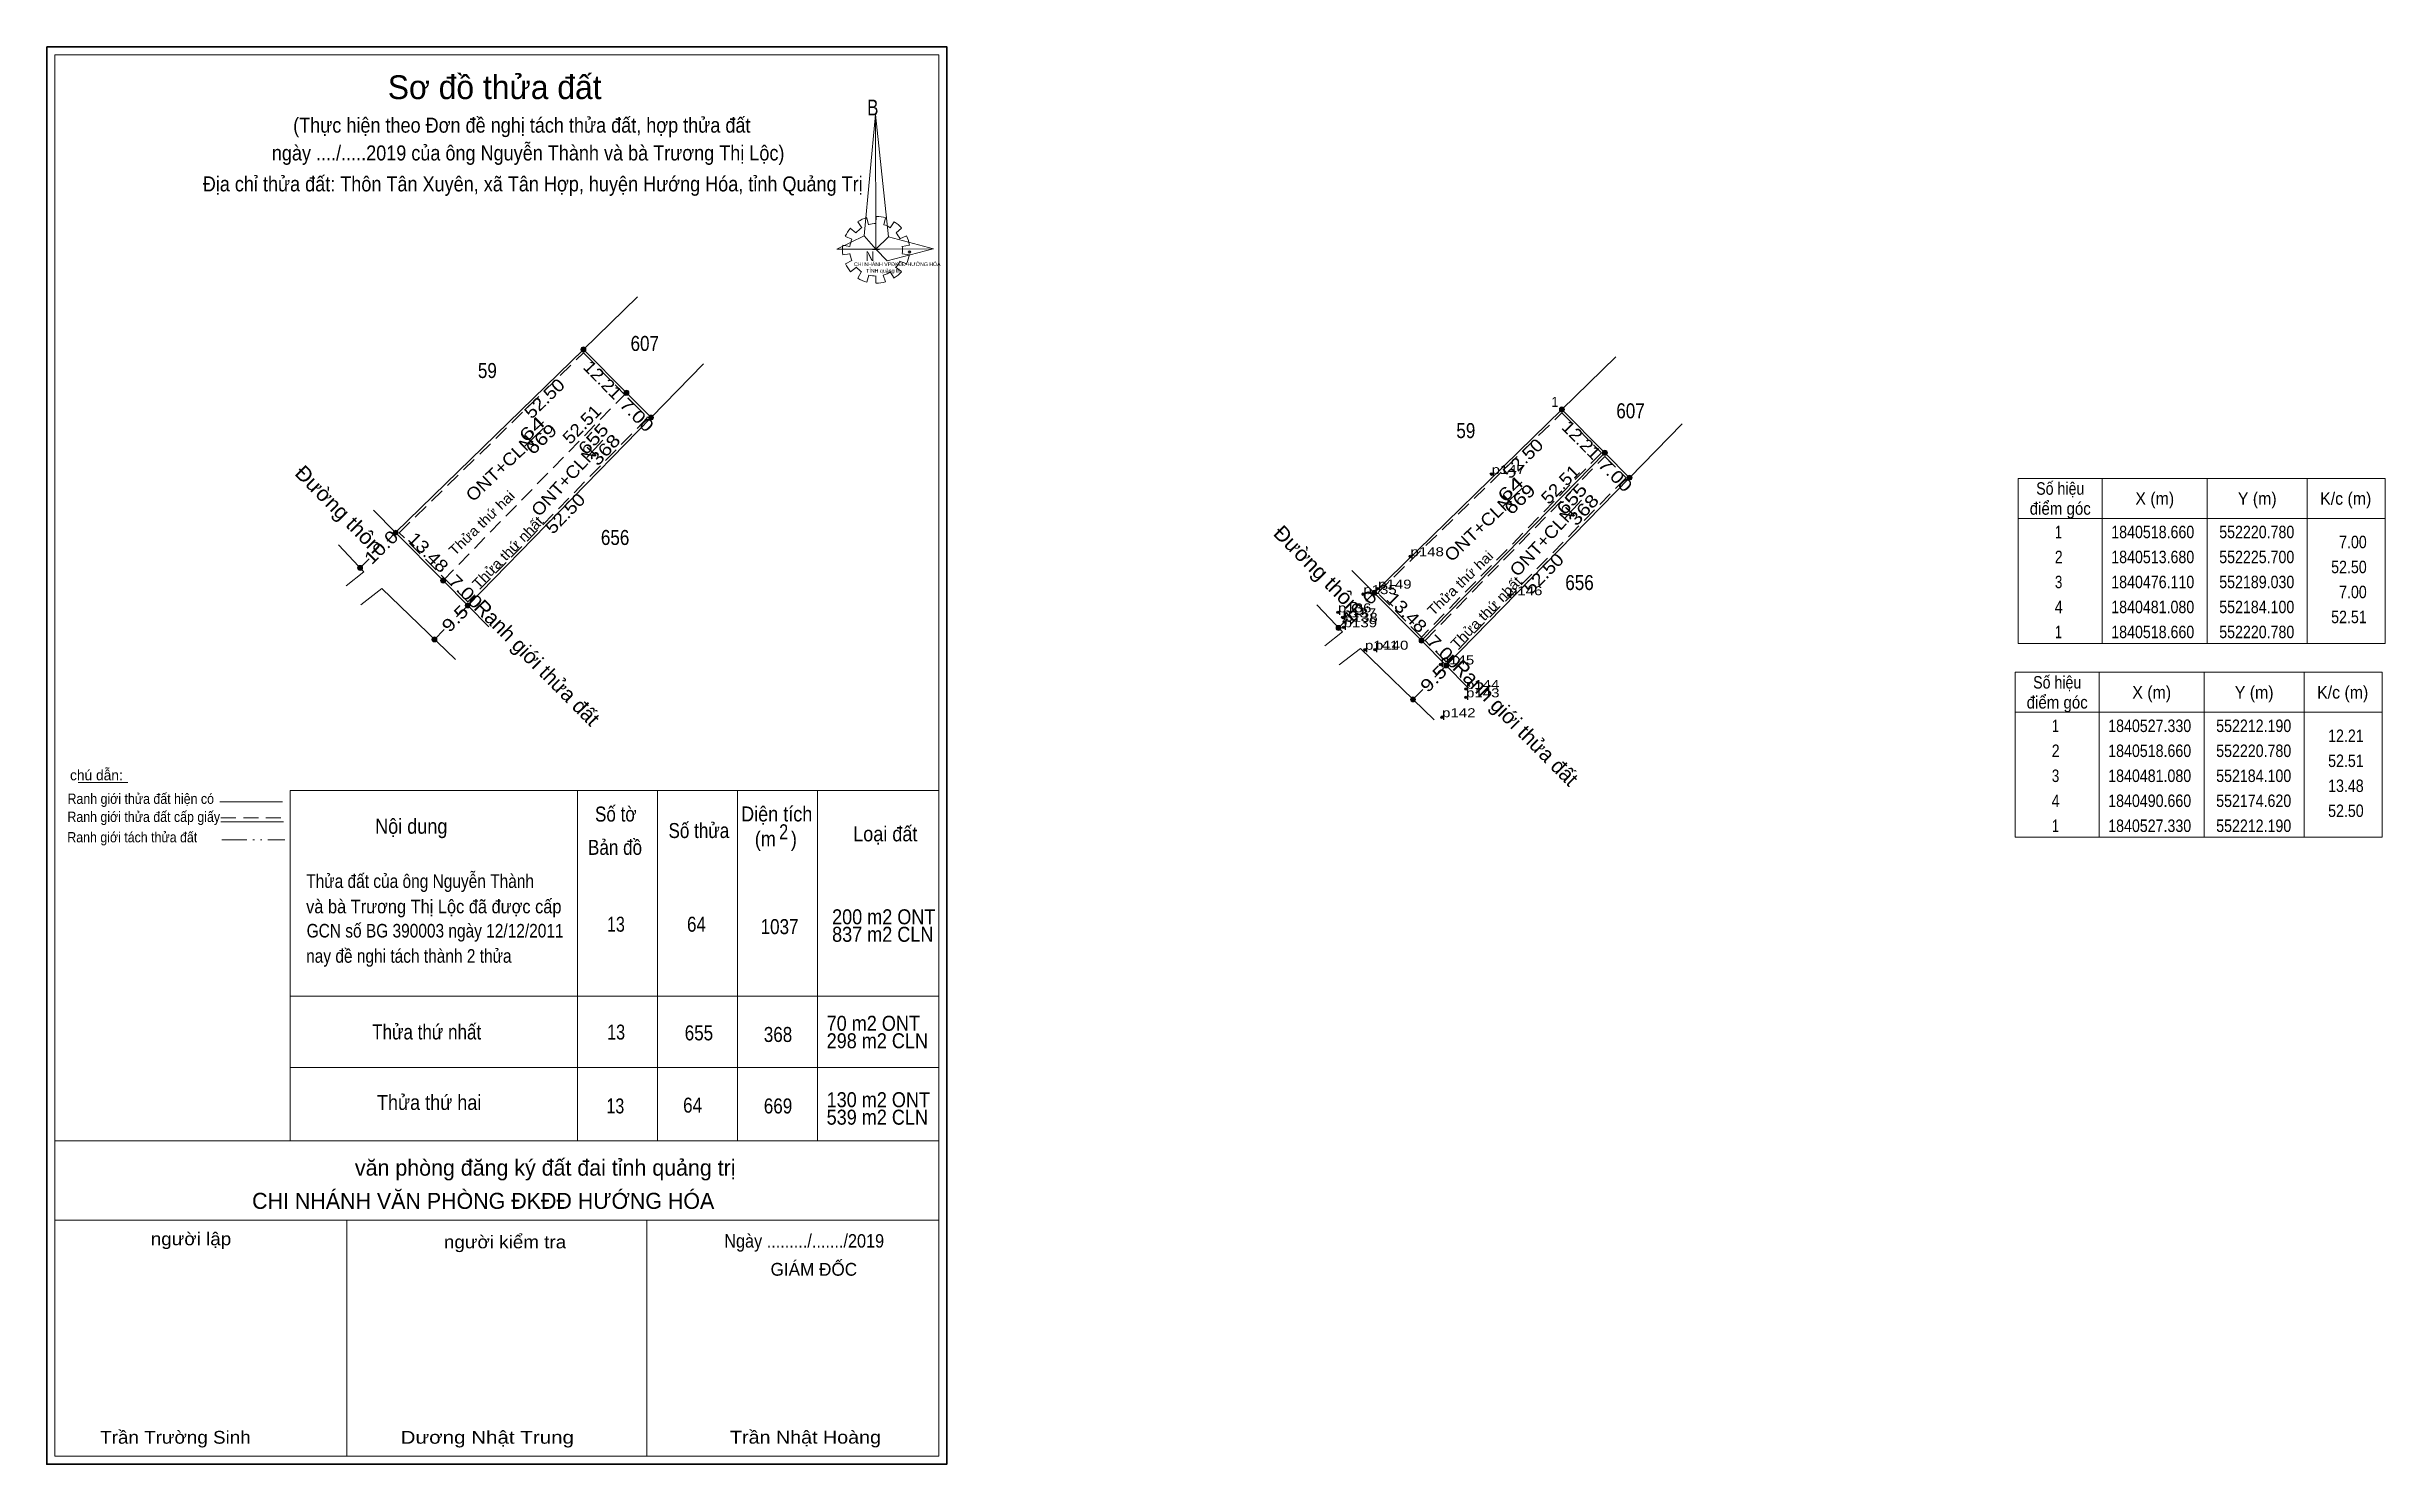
# Model space of a CAD drawing. Header units: metres. Extents: x 551909 to 552377, y 1840316 to 1840600.
import ezdxf
from ezdxf.enums import TextEntityAlignment as Align

# ---------------------------------------------------------------- set-up
doc = ezdxf.new("R2010")
doc.units = ezdxf.units.M
doc.header["$PDMODE"] = 32
doc.header["$PDSIZE"] = 0.5
doc.linetypes.add('DASH_DOUBLE_DOT', pattern=[9.2, 5, -1.2, 0.3, -1.2, 0.3, -1.2])
doc.linetypes.add('MEDIUM_DASHED', pattern=[4.5, 3, -1.5])
for name, color, linetype, lineweight in [('1', 7, 'MEDIUM_DASHED', 13), ('10', 7, 'Continuous', 13), ('13', 7, 'Continuous', 13), ('2', 7, 'Continuous', 13), ('3', 7, 'Continuous', 13), ('63', 7, 'Continuous', 13)]:
    doc.layers.add(name, color=color, linetype=linetype, lineweight=lineweight)
doc.layers.add('12', color=7, linetype='Continuous')
doc.layers.add('7', color=7, linetype='Continuous')

msp = doc.modelspace()

# ---------------------------------------------------------------- hatches: boundary and pattern name
at = {"layer": '10'}
for points in [[(552025.563, 1840530.681, 1), (552024.563, 1840530.681, 1)], [(552221.28, 1840518.66, 1), (552220.28, 1840518.66, 1)], [(551988.883, 1840493.101, 1), (551987.883, 1840493.101, 1)], [(552184.6, 1840481.08, 1), (552183.6, 1840481.08, 1)]]:
    msp.add_hatch(color=256, dxfattribs=at).paths.add_polyline_path(points)
at = {"layer": '13'}
for points in [[(552016.973, 1840539.351, 1), (552015.973, 1840539.351, 1)], [(552030.483, 1840525.701, 1), (552029.483, 1840525.701, 1)], [(552212.69, 1840527.33, 1), (552211.69, 1840527.33, 1)], [(552226.2, 1840513.68, 1), (552225.2, 1840513.68, 1)], [(551979.403, 1840502.681, 1), (551978.403, 1840502.681, 1)], [(551972.293, 1840495.641, 1), (551971.293, 1840495.641, 1)], [(551993.813, 1840488.131, 1), (551992.813, 1840488.131, 1)], [(552175.12, 1840490.66, 1), (552174.12, 1840490.66, 1)], [(552168.01, 1840483.62, 1), (552167.01, 1840483.62, 1)], [(551987.173, 1840481.331, 1), (551986.173, 1840481.331, 1)], [(552189.53, 1840476.11, 1), (552188.53, 1840476.11, 1)], [(552182.89, 1840469.31, 1), (552181.89, 1840469.31, 1)]]:
    msp.add_hatch(color=256, dxfattribs=at).paths.add_polyline_path(points)

# ---------------------------------------------------------------- linework, layer by layer
at = {"layer": '1'}
msp.add_lwpolyline([(552212.18, 1840526.63), (552220.08, 1840518.66), (552184.1, 1840481.79), (552175.33, 1840490.65)], close=True, dxfattribs=at)
at = {"layer": '10'}
for p, q in [((552016.47, 1840539.35), (552027.27, 1840549.89)), ((551978.9, 1840502.68), (552016.48, 1840539.35)), ((552212.19, 1840527.33), (552222.99, 1840537.87)), ((552174.62, 1840490.66), (552212.19, 1840527.33)), ((552184.1, 1840481.08), (552220.78, 1840518.66)), ((551974.46, 1840507.16), (551978.9, 1840502.68)), ((552170.18, 1840495.14), (552174.62, 1840490.66)), ((551997.54, 1840483.86), (551993.31, 1840488.13)), ((552193.26, 1840471.84), (552189.03, 1840476.11))]:
    msp.add_line(p, q, dxfattribs=at)
at = {"layer": '10', "linetype": 'MEDIUM_DASHED'}
msp.add_line((551988.38, 1840493.1), (552025.06, 1840530.68), dxfattribs=at)
at = {"layer": '10'}
for points in [[(552016.48, 1840539.35), (552025.06, 1840530.68), (552029.98, 1840525.7)], [(551993.31, 1840488.13), (552029.98, 1840525.7), (552040.49, 1840536.48)], [(552189.03, 1840476.11), (552225.7, 1840513.68), (552236.21, 1840524.46)], [(552212.19, 1840527.33), (552220.78, 1840518.66), (552225.7, 1840513.68)], [(551978.9, 1840502.68), (551988.39, 1840493.1), (551993.31, 1840488.13)], [(552174.62, 1840490.66), (552184.1, 1840481.08), (552189.03, 1840476.11)]]:
    msp.add_lwpolyline(points, dxfattribs=at)
for centre in [(552025.063, 1840530.681), (552220.78, 1840518.66), (551988.383, 1840493.101), (552184.1, 1840481.08)]:
    msp.add_circle(centre, 0.5, dxfattribs=at)
at = {"layer": '13'}
for p, q in [((552004.72, 1840520), (552008.48, 1840523.59)), ((552017.13, 1840517.69), (552020.36, 1840521.2)), ((552200.44, 1840507.98), (552204.2, 1840511.57)), ((552212.85, 1840505.67), (552216.08, 1840509.17)), ((551977.21, 1840501), (551978.9, 1840502.68)), ((551971.79, 1840495.64), (551973.62, 1840497.46)), ((551991.06, 1840485.82), (551993.31, 1840488.13)), ((552172.93, 1840488.98), (552174.62, 1840490.66)), ((551986.67, 1840481.33), (551988.61, 1840483.31)), ((552167.51, 1840483.62), (552169.34, 1840485.44)), ((552186.78, 1840473.8), (552189.03, 1840476.11)), ((552182.39, 1840469.31), (552184.33, 1840471.29))]:
    msp.add_line(p, q, dxfattribs=at)
for points in [[(551967.47, 1840500.23), (551972.55, 1840494.84), (551969.02, 1840492.03)], [(551971.92, 1840488.24), (551976.16, 1840491.53), (551990.89, 1840477.28)], [(552163.19, 1840488.21), (552168.27, 1840482.82), (552164.74, 1840480.01)], [(552167.64, 1840476.22), (552171.88, 1840479.51), (552186.61, 1840465.26)]]:
    msp.add_lwpolyline(points, dxfattribs=at)
for centre in [(552016.473, 1840539.351), (552016.473, 1840539.351), (552029.983, 1840525.701), (552212.19, 1840527.33), (552212.19, 1840527.33), (552225.7, 1840513.68), (551978.903, 1840502.681), (551971.793, 1840495.641), (551993.313, 1840488.131), (552174.62, 1840490.66), (552167.51, 1840483.62), (551986.673, 1840481.331), (552189.03, 1840476.11), (552182.39, 1840469.31)]:
    msp.add_circle(centre, 0.5, dxfattribs=at)
at = {"layer": '2'}
for p, q in [((552320.26, 1840513.52), (552320.26, 1840480.52)), ((552341.26, 1840513.52), (552341.26, 1840480.52)), ((552361.26, 1840513.52), (552361.26, 1840480.52)), ((552303.46, 1840505.52), (552376.86, 1840505.52))]:
    msp.add_line(p, q, dxfattribs=at)
at = {"layer": '2', "linetype": 'MEDIUM_DASHED'}
msp.add_lwpolyline([(552220.78, 1840517.95), (552225, 1840513.68), (552189.03, 1840476.82), (552184.8, 1840481.08)], close=True, dxfattribs=at)
at = {"layer": '2'}
msp.add_lwpolyline([(552303.46, 1840513.52), (552376.86, 1840513.52), (552376.86, 1840480.52), (552303.46, 1840480.52)], close=True, dxfattribs=at)
at = {"layer": '3'}
for p, q in [((552070.17, 1840561.42), (552068.87, 1840561.96)), ((552069.83, 1840563.6), (552070.92, 1840562.65)), ((552072.14, 1840563.69), (552071.35, 1840564.88)), ((552073.14, 1840565.7), (552073.49, 1840564.29)), ((552074.97, 1840564.51), (552075.02, 1840565.97)), ((552076.89, 1840565.7), (552076.54, 1840564.24)), ((552077.85, 1840563.69), (552078.64, 1840564.88)), ((552080.08, 1840563.6), (552078.99, 1840562.69)), ((552079.77, 1840561.46), (552081.08, 1840562.1)), ((552068.3, 1840560.19), (552069.74, 1840559.96)), ((552069.74, 1840558.5), (552068.3, 1840558.27)), ((552068.87, 1840556.5), (552070.17, 1840557.14)), ((552074.28, 1840559.32), (552075.67, 1840559.32)), ((552081.13, 1840556.45), (552079.69, 1840557)), ((552081.69, 1840560.19), (552080.21, 1840559.96)), ((552080.21, 1840558.5), (552081.69, 1840558.27)), ((552071.05, 1840555.77), (552069.91, 1840554.86)), ((552071.35, 1840553.63), (552072.09, 1840554.9)), ((552073.58, 1840554.22), (552073.14, 1840552.81)), ((552074.97, 1840552.58), (552074.97, 1840553.99)), ((552076.41, 1840554.22), (552076.85, 1840552.86)), ((552078.64, 1840553.63), (552077.85, 1840554.86)), ((552078.9, 1840555.77), (552080.08, 1840554.9)), ((551915.38, 1840452.67), (551925.32, 1840452.67)), ((551957.81, 1840451.1), (552087.53, 1840451.1)), ((551957.81, 1840451.1), (551957.81, 1840381.01)), ((552015.29, 1840451.1), (552015.29, 1840381.01)), ((552031.29, 1840451.1), (552031.29, 1840381.01)), ((552047.29, 1840451.1), (552047.29, 1840381.01)), ((552063.29, 1840451.1), (552063.29, 1840381.01)), ((551943.76, 1840448.83), (551956.3, 1840448.83)), ((551943.96, 1840444.81), (551956.48, 1840444.81)), ((551957.81, 1840409.97), (552087.53, 1840409.97)), ((551957.81, 1840395.69), (552087.53, 1840395.69)), ((551909.12, 1840379.46), (551909.12, 1840316.29)), ((551910.73, 1840381.01), (551957.81, 1840381.01)), ((551957.81, 1840381.01), (552087.53, 1840381.01)), ((551910.73, 1840365.14), (552087.53, 1840365.14)), ((551969.12, 1840365.14), (551969.12, 1840317.9)), ((552029.12, 1840365.14), (552029.12, 1840317.9))]:
    msp.add_line(p, q, dxfattribs=at)
at = {"layer": '3', "linetype": 'MEDIUM_DASHED'}
msp.add_line((551943.96, 1840445.65), (551956.58, 1840445.65), dxfattribs=at)
at = {"layer": '3', "linetype": 'DASH_DOUBLE_DOT'}
msp.add_line((551944.14, 1840441.19), (551956.74, 1840441.19), dxfattribs=at)
at = {"layer": '3'}
for points in [[(551909.12, 1840316.29), (551909.12, 1840599.88), (552089.12, 1840599.88), (552089.12, 1840316.29)], [(551909.12, 1840316.29), (551909.12, 1840599.88), (552089.12, 1840599.88), (552089.12, 1840316.29)], [(552087.53, 1840381.01), (552087.53, 1840317.9), (551910.73, 1840317.9), (551910.73, 1840598.3), (552087.53, 1840598.3), (552087.53, 1840407.35)], [(552074.89, 1840586.37), (552074.97, 1840559.37), (552072.62, 1840562.05)], [(552074.89, 1840586.37), (552074.97, 1840559.37), (552077.46, 1840561.87)], [(552067.12, 1840559.37), (552072.62, 1840562.05), (552074.97, 1840559.37)], [(552086.49, 1840559.46), (552074.97, 1840559.37), (552077.46, 1840561.87)], [(552086.41, 1840559.5), (552077.24, 1840557.05), (552074.97, 1840559.37)]]:
    msp.add_lwpolyline(points, close=True, dxfattribs=at)
at = {"layer": '3', "lineweight": 35}
msp.add_lwpolyline([(551909.13, 1840599.9), (552089.13, 1840599.9), (552089.13, 1840316.3), (551909.13, 1840316.3)], close=True, dxfattribs=at)
at = {"layer": '3', "linetype": 'MEDIUM_DASHED'}
msp.add_lwpolyline([(552016.47, 1840538.65), (552029.28, 1840525.7), (551993.31, 1840488.84), (551979.61, 1840502.67)], close=True, dxfattribs=at)
at = {"layer": '3'}
for centre, major_axis, start_param, end_param in [((552074.996, 1840559.274), (6.73, 0), 2.4395818, 2.7240025), ((552074.996, 1840559.274), (5.274, 0), 2.1337354, 2.4449626), ((552074.996, 1840559.274), (6.73, 0), 1.8495599, 2.1390092), ((552074.996, 1840559.274), (5.274, 0), 1.5698559, 1.8561107), ((552074.996, 1840559.274), (6.73, 0), 1.2792421, 1.5633222), ((552074.996, 1840559.274), (5.274, 0), 1.0027091, 1.2755622), ((552074.996, 1840559.274), (6.73, 0), 0.7105624, 0.9968723), ((552074.996, 1840559.274), (5.274, 0), 0.4267838, 0.7064646), ((552074.996, 1840559.274), (6.73, 0), 0.1390515, 0.4339332), ((552074.996, 1840559.274), (6.73, 0), 3.0066793, 3.2913935), ((552074.996, 1840559.274), (5.274, 0), 2.7236855, 3.0151582), ((552074.996, 1840559.274), (5.274, 0), 3.2822995, 3.5610505), ((552074.996, 1840559.274), (5.274, 0), 5.5613733, 5.8395144), ((552074.996, 1840559.274), (5.274, 0), 6.1355839, 6.4161846), ((552074.996, 1840559.274), (6.73, 0), 5.8523029, 6.1383965), ((552074.996, 1840559.274), (6.73, 0), 3.5698864, 3.8569187), ((552074.996, 1840559.274), (5.274, 0), 3.8607757, 4.1325826), ((552074.958, 1840559.234), (6.73, 0), 4.1470906, 4.4365931), ((552074.996, 1840559.274), (5.274, 0), 4.4385468, 4.71314), ((552074.996, 1840559.274), (6.73, 0), 4.7130101, 4.9976105), ((552074.996, 1840559.274), (5.274, 0), 4.9908713, 5.2893316), ((552074.996, 1840559.274), (6.73, 0), 5.2856142, 5.567987)]:
    msp.add_ellipse(centre, major_axis=major_axis, ratio=0.995001, start_param=start_param, end_param=end_param, dxfattribs=at)
msp.add_point((552081.69, 1840558.82), dxfattribs=at)
at = {"layer": '63'}
for p, q in [((552319.65, 1840474.74), (552319.65, 1840441.74)), ((552340.65, 1840474.74), (552340.65, 1840441.74)), ((552360.65, 1840474.74), (552360.65, 1840441.74)), ((552302.85, 1840466.74), (552376.25, 1840466.74))]:
    msp.add_line(p, q, dxfattribs=at)
msp.add_lwpolyline([(552302.85, 1840474.74), (552376.25, 1840474.74), (552376.25, 1840441.74), (552302.85, 1840441.74)], close=True, dxfattribs=at)
at = {"layer": '7'}
for p in [(552198.11, 1840514.4), (552181.88, 1840497.96), (552175.41, 1840491.48), (552167.38, 1840486.73), (552172.45, 1840490.38), (552201.59, 1840490.16), (552168.35, 1840485.72), (552168.52, 1840483.75), (552168.65, 1840484.84), (552172.78, 1840479.25), (552174.78, 1840479.26), (552187.95, 1840476.31), (552192.98, 1840471.4), (552193.01, 1840469.73), (552188.21, 1840465.75)]:
    msp.add_point(p, dxfattribs=at)

# ---------------------------------------------------------------- texts
at = {"layer": '10', "width": 0.85}
for s, p in [('607', (552028.735, 1840539.04)), ('59', (551997.245, 1840533.62)), ('656', (552022.8, 1840500.22))]:
    msp.add_text(s, height=3, dxfattribs=at).set_placement(p, align=Align.CENTER)
at = {"layer": '10', "width": 1.05}
for p in [(551966.504, 1840506.312), (552162.224, 1840494.292)]:
    msp.add_text('Đường thôn', height=3, rotation=314.795, dxfattribs=at).set_placement(p, align=Align.CENTER)
at = {"layer": '10'}
for p in [(552006.128, 1840475.606), (552201.848, 1840463.586)]:
    msp.add_text('Ranh giới thửa đất', height=3, rotation=314.73, dxfattribs=at).set_placement(p, align=Align.CENTER)
at = {"layer": '12', "width": 1.25}
for s, p in [('p147', (552198.11, 1840514.4)), ('p148', (552181.88, 1840497.96)), ('p135', (552172.45, 1840490.38)), ('p149', (552175.41, 1840491.48)), ('p146', (552201.59, 1840490.16)), ('p136', (552167.38, 1840486.73)), ('p137', (552168.35, 1840485.72)), ('p139', (552168.52, 1840483.75)), ('p138', (552168.65, 1840484.84)), ('p141', (552172.78, 1840479.25)), ('p140', (552174.78, 1840479.26)), ('p145', (552187.95, 1840476.31)), ('p144', (552192.98, 1840471.4)), ('p143', (552193.01, 1840469.73)), ('p142', (552188.21, 1840465.75))]:
    msp.add_text(s, height=1.8, dxfattribs=at).set_placement(p)
at = {"layer": '13'}
for s, rotation, width, p in [('64', 43.642, 1.5, (552007.057, 1840522.524)), ('669', 43.642, 1.25, (552008.892, 1840520.492)), ('655', 47.324, 1.25, (552019.361, 1840520.593)), ('368', 47.324, 1.25, (552021.711, 1840518.423)), ('64', 43.642, 1.5, (552202.777, 1840510.504)), ('669', 43.642, 1.25, (552204.612, 1840508.472)), ('655', 47.324, 1.25, (552215.081, 1840508.573)), ('368', 47.324, 1.25, (552217.431, 1840506.403)), ('10.0', 44.717, 1.2, (551976.9, 1840498.882)), ('9.5', 45.682, 1.25, (551991.668, 1840484.622)), ('10.0', 44.717, 1.2, (552172.62, 1840486.862)), ('9.5', 45.682, 1.25, (552187.388, 1840472.602))]:
    msp.add_text(s, height=2.5, rotation=rotation, dxfattribs=dict(at, width=width)).set_placement(p, align=Align.CENTER)
at = {"layer": '13', "width": 0.85}
for s, p in [('59', (552192.965, 1840521.6)), ('607', (552225.905, 1840525.56)), ('656', (552215.7, 1840491.2))]:
    msp.add_text(s, height=3, dxfattribs=at).set_placement(p, align=Align.CENTER)
at = {"layer": '13', "width": 1.1}
for rotation, p in [(43.642, (552006.895, 1840520.628)), (47.324, (552019.323, 1840518.415)), (43.642, (552202.615, 1840508.608)), (47.324, (552215.043, 1840506.395))]:
    msp.add_text('ONT+CLN', height=2.5, rotation=rotation, dxfattribs=at).set_placement(p, align=Align.RIGHT)
at = {"layer": '2'}
for s, rotation, width, p in [('7.00', 314.653, 1.2, (552026.247, 1840525.359)), ('52.51', 45.694, 1.1, (552017.041, 1840523.472)), ('52.51', 45.694, 1.1, (552212.761, 1840511.452)), ('7.00', 314.653, 1.2, (552221.967, 1840513.339)), ('52.50', 45.695, 1.15, (552013.709, 1840505.652)), ('52.50', 45.695, 1.15, (552209.429, 1840493.632)), ('7.00', 314.769, 1.2, (551991.977, 1840490.01)), ('7.00', 314.769, 1.2, (552187.697, 1840477.99))]:
    msp.add_text(s, height=2.5, rotation=rotation, dxfattribs=dict(at, width=width)).set_placement(p, align=Align.CENTER)
for s, width, p in [('Số hiệu', 0.85, (552311.86, 1840510.27)), ('X (m)', 0.95, (552330.76, 1840508.27)), ('Y (m)', 0.95, (552351.255, 1840508.27)), ('K/c (m)', 0.95, (552368.96, 1840508.27)), ('điểm góc', 0.9, (552311.86, 1840506.27)), (' 1', 0.75, (552311.155, 1840501.57)), ('1840518.660', 0.85, (552330.36, 1840501.57)), ('552220.780', 0.85, (552351.165, 1840501.57)), (' 2', 0.85, (552311.16, 1840496.57)), ('1840513.680', 0.85, (552330.36, 1840496.57)), ('552225.700', 0.85, (552351.165, 1840496.57)), (' 3', 0.8, (552311.16, 1840491.57)), ('1840476.110', 0.85, (552330.36, 1840491.57)), ('552189.030', 0.85, (552351.165, 1840491.57)), (' 4', 0.85, (552311.155, 1840486.57)), ('1840481.080', 0.85, (552330.36, 1840486.57)), ('552184.100', 0.85, (552351.165, 1840486.57)), (' 1', 0.75, (552311.155, 1840481.57)), ('1840518.660', 0.85, (552330.36, 1840481.57)), ('552220.780', 0.85, (552351.165, 1840481.57))]:
    msp.add_text(s, height=2.5, dxfattribs=dict(at, width=width)).set_placement(p, align=Align.CENTER)
at = {"layer": '2', "width": 0.85}
for s, p in [('7.00', (552373.16, 1840499.57)), ('52.50', (552373.16, 1840494.57)), ('7.00', (552373.16, 1840489.57)), ('52.51', (552373.16, 1840484.57))]:
    msp.add_text(s, height=2.5, dxfattribs=at).set_placement(p, align=Align.RIGHT)
at = {"layer": '3'}
msp.add_text('Sơ đồ thửa đất', height=4.76, dxfattribs=at).set_placement((551998.71, 1840589.43), align=Align.CENTER)
at = {"layer": '3', "width": 0.9}
for s, height, p in [('(Thực hiện theo Đơn đề nghị tách thửa đất, hợp thửa đất ', 3, (552004.64, 1840582.71)), ('ngày ..../.....2019 của ông Nguyễn Thành và bà Trương Thị Lộc)', 3, (552005.405, 1840577.15)), ('Địa chỉ thửa đất: Thôn Tân Xuyên, xã Tân Hợp, huyện Hướng Hóa, tỉnh Quảng Trị', 3, (552006.32, 1840570.96)), ('Ngày ........./......./2019', 2.7, (552060.62, 1840359.63))]:
    msp.add_text(s, height=height, dxfattribs=at).set_placement(p, align=Align.CENTER)
at = {"layer": '3'}
for s, height, width, p in [('B', 3.169, 0.8, (552073.21, 1840586.15)), ('CHI NHÁNH VPĐKĐĐ-HƯỚNG HÓA', 0.7498, 0.95, (552070.59, 1840556.01)), ('N', 1.981, 0.9, (552072.89, 1840557.01)), ('TỈNH quảng trị', 0.75, 1.05, (552073.01, 1840554.71)), ('Ranh giới thửa đất hiện có ', 2.057, 0.9, (551913.27, 1840448.42)), ('Ranh giới thửa đất cấp giấy', 2.057, 0.9, (551913.25, 1840444.8)), ('Nội dung', 3, 0.9, (551974.8, 1840442.44)), ('Số tờ', 3, 0.85, (552018.78, 1840444.88)), ('Số thửa', 3, 0.85, (552033.48, 1840441.58)), ('Diện tích', 3, 0.9, (552048, 1840444.9)), ('Ranh giới tách thửa đất', 2.057, 0.9, (551913.23, 1840440.72)), ('Bản đồ', 3, 0.85, (552017.38, 1840438.22)), ('(m   )', 3, 0.9, (552050.74, 1840439.92)), ('2', 3, 0.8, (552055.62, 1840441.34)), ('Loại đất', 3, 0.9, (552070.42, 1840440.92)), ('Thửa đất của ông Nguyễn Thành', 2.72, 0.85, (551961.02, 1840431.6)), ('và bà Trương Thị Lộc đã được cấp ', 2.72, 0.9, (551961, 1840426.52)), ('200 m2 ONT', 3, 0.9, (552066.2, 1840424.32)), ('GCN số BG 390003 ngày 12/12/2011', 2.72, 0.85, (551961.1, 1840421.68)), ('13', 3, 0.8, (552021.18, 1840422.84)), ('64', 3, 0.85, (552037.18, 1840422.84)), ('1037', 3, 0.85, (552051.9, 1840422.36)), ('837 m2 CLN', 3, 0.9, (552066.2, 1840420.82)), ('nay đề nghi tách thành 2 thửa', 2.72, 0.85, (551961, 1840416.63)), ('Thửa thứ nhất', 3, 0.85, (551974.2, 1840401.28)), ('13', 3, 0.8, (552021.22, 1840401.26)), ('655', 3, 0.85, (552036.72, 1840401.1)), ('368', 3, 0.85, (552052.54, 1840400.78)), ('298 m2 CLN', 3, 0.9, (552065.11, 1840399.52)), ('70 m2 ONT', 3, 0.9, (552065.11, 1840403.02)), ('Thửa thứ hai', 3, 0.9, (551975.16, 1840387.18)), ('13', 3, 0.8, (552021.06, 1840386.48)), ('64', 3, 0.85, (552036.4, 1840386.64)), ('669', 3, 0.85, (552052.54, 1840386.48)), ('130 m2 ONT', 3, 0.9, (552065.11, 1840387.73)), ('539 m2 CLN', 3, 0.9, (552065.11, 1840384.23))]:
    msp.add_text(s, height=height, dxfattribs=dict(at, width=width)).set_placement(p)
msp.add_text('chú dẫn:', height=2.057, dxfattribs=at).set_placement((551913.77, 1840453.14))
for s, height, p in [('văn phòng đăng ký đất đai tỉnh quảng trị', 3.2, (552046.89, 1840374.03)), ('CHI NHÁNH VĂN PHÒNG ĐKĐĐ HƯỚNG HÓA', 3.2, (552042.63, 1840367.39)), ('GIÁM ĐỐC', 2.56, (552071.2, 1840354.01))]:
    msp.add_text(s, height=height, dxfattribs=at).set_placement(p, align=Align.RIGHT)
for s, width, p in [('người lập', 1.1, (551946.01, 1840360.11)), ('người kiểm tra', 1.1, (552013.01, 1840359.49)), ('Trần Trường Sinh', 1.1, (551949.91, 1840320.4)), ('Dương Nhật Trung', 1.2, (552014.57, 1840320.4)), ('Trần Nhật Hoàng', 1.15, (552075.98, 1840320.42))]:
    msp.add_text(s, height=2.56, dxfattribs=dict(at, width=width)).set_placement(p, align=Align.RIGHT)
at = {"layer": '63'}
for s, height, rotation, width, p in [('12.21', 2.5, 314.734, 1.1, (552019.444, 1840532.365)), ('52.50', 2.5, 44.305, 1.15, (552009.537, 1840528.634)), ('12.21', 2.5, 314.734, 1.1, (552215.169, 1840520.34)), ('52.50', 2.5, 44.305, 1.15, (552205.262, 1840516.619)), ('Thửa thứ hai', 2, 44.303, 1.1, (551996.817, 1840503.893)), ('Thửa thứ nhất', 2, 45.7, 1.1, (552002.032, 1840498.022)), ('13.48', 2.5, 314.699, 1.15, (551984.55, 1840497.864)), ('Thửa thứ hai', 2, 44.303, 1.1, (552192.537, 1840491.873)), ('Thửa thứ nhất', 2, 45.7, 1.1, (552197.752, 1840486.002)), ('13.48', 2.5, 314.699, 1.15, (552180.275, 1840485.839))]:
    msp.add_text(s, height=height, rotation=rotation, dxfattribs=dict(at, width=width)).set_placement(p, align=Align.CENTER)
for s, height, width, p in [(' 1', 2, 0.9, (552211.44, 1840527.85)), ('12.21', 2.5, 0.85, (552372.55, 1840460.79)), ('52.51', 2.5, 0.85, (552372.55, 1840455.79)), ('13.48', 2.5, 0.85, (552372.55, 1840450.79)), ('52.50', 2.5, 0.85, (552372.55, 1840445.79))]:
    msp.add_text(s, height=height, dxfattribs=dict(at, width=width)).set_placement(p, align=Align.RIGHT)
for s, width, p in [('Số hiệu', 0.85, (552311.25, 1840471.49)), ('điểm góc', 0.9, (552311.25, 1840467.49)), ('X (m)', 0.95, (552330.15, 1840469.49)), ('Y (m)', 0.95, (552350.645, 1840469.49)), ('K/c (m)', 0.95, (552368.35, 1840469.49)), (' 1', 0.75, (552310.545, 1840462.79)), ('1840527.330', 0.85, (552329.75, 1840462.79)), ('552212.190', 0.85, (552350.555, 1840462.79)), (' 2', 0.85, (552310.55, 1840457.79)), ('1840518.660', 0.85, (552329.75, 1840457.79)), ('552220.780', 0.85, (552350.555, 1840457.79)), (' 3', 0.8, (552310.55, 1840452.79)), ('1840481.080', 0.85, (552329.75, 1840452.79)), ('552184.100', 0.85, (552350.555, 1840452.79)), (' 4', 0.85, (552310.545, 1840447.79)), ('1840490.660', 0.85, (552329.75, 1840447.79)), ('552174.620', 0.85, (552350.555, 1840447.79)), (' 1', 0.75, (552310.545, 1840442.79)), ('1840527.330', 0.85, (552329.75, 1840442.79)), ('552212.190', 0.85, (552350.555, 1840442.79))]:
    msp.add_text(s, height=2.5, dxfattribs=dict(at, width=width)).set_placement(p, align=Align.CENTER)

doc.saveas('drawing.dxf')
